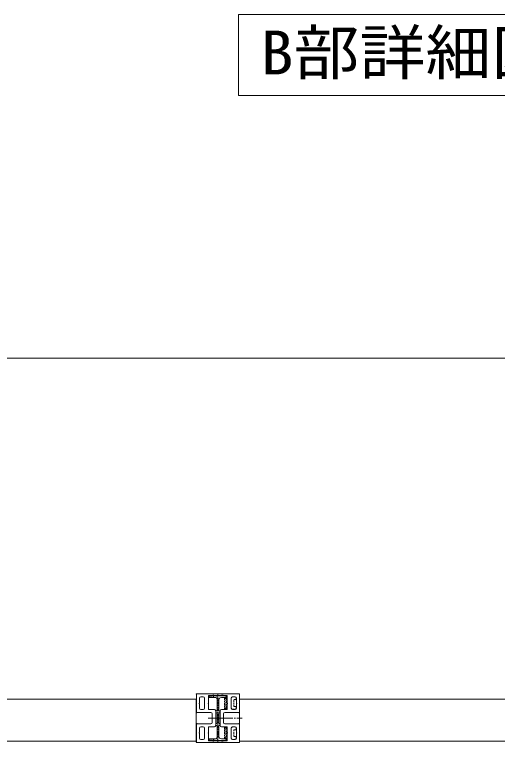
# Model space of a CAD drawing. Units: millimetres, scale not verified. Extents: x -6062 to 6062, y -3045 to 3045.
# Drawn here: x -4063 to -3706, y 1254 to 1793 of the extents above; entities that cross this region are included whole.
import ezdxf
from ezdxf.enums import TextEntityAlignment as Align

# ---------------------------------------------------------------- set-up
doc = ezdxf.new("R2010")
doc.units = ezdxf.units.MM
doc.header["$LTSCALE"] = 20
for name, pattern in [('CHAIN1', [8, 5, -1, 1, -1]), ('DASHED1', [1.8, 1.2, -0.6]), ('DOUBLE_CHAIN1', [8.8, 5, -1, 0.6, -0.6, 0.6, -1])]:
    doc.linetypes.add(name, pattern=pattern)
for name, color, linetype, lineweight in [('0-0_2寸法-3', 7, 'Continuous', 9), ('0-1_3一般', 7, 'Continuous', 9), ('0-5_2寸法-1', 7, 'Continuous', 9)]:
    doc.layers.add(name, color=color, linetype=linetype, lineweight=lineweight)
doc.styles.add('ＭＳ ゴシック', font='')
doc.styles.get('ＭＳ ゴシック').set_extended_font_data('MS Gothic')

# ---------------------------------------------------------------- blocks, each defined once
blk = doc.blocks.new('グループ-28')
at = {"layer": '0-0_2寸法-3'}
blk.add_lwpolyline([(-35192.5, 34654.4), (-42192.5, 34654.4), (-42192.5, 35854.4), (-35192.5, 35854.4)], close=True, dxfattribs=at)
at = {"layer": '0-0_2寸法-3', "style": 'ＭＳ ゴシック', "width": 1.1}
blk.add_text('B部詳細図 1/2', height=650.9, dxfattribs=at).set_placement((-41868.4, 34772), align=Align.BOTTOM_LEFT)
blk = doc.blocks.new('グループ-68')
at = {"layer": '0-1_3一般'}
for p, q in [((-42820, 25792.3), (-42820, 25792.9)), ((-42818, 25520.9), (-42818, 25788.9)), ((-42816, 25796.9), (-42506, 25796.9)), ((-42640, 25764.9), (-42640, 25659.9)), ((-42634, 25770.9), (-42576.6, 25770.9)), ((-42631.2, 25755.8), (-42597.9, 25762.5)), ((-42594, 25762.9), (-42591.5, 25762.9)), ((-42570, 25775.3), (-42591.5, 25762.9)), ((-42552.2, 25766.9), (-42514, 25766.9)), ((-42514, 25766.9), (-42508, 25760.9)), ((-42508, 25760.9), (-42502, 25766.9)), ((-42502, 25766.9), (-42424.6, 25766.9)), ((-42500, 25790.9), (-42500, 25770.9)), ((-42500, 25770.9), (-42451, 25770.9)), ((-42494, 25796.9), (-42184, 25796.9)), ((-42423.4, 25770.9), (-42366, 25770.9)), ((-42423.4, 25766.8), (-42368.8, 25755.8)), ((-42360, 25659.9), (-42360, 25764.9)), ((-42182, 25788.9), (-42182, 25520.9)), ((-42180, 25792.9), (-42180, 25792.3)), ((-58240, 25716.9), (-42820, 25716.9)), ((-42820, 25716.9), (-42820, 25096.9)), ((-42780, 25653.9), (-42774, 25659.9)), ((-42774, 25647.9), (-42780, 25653.9)), ((-42774, 25732.9), (-42774, 25659.9)), ((-42716, 25752.9), (-42754, 25752.9)), ((-42696, 25732.9), (-42696, 25585.9)), ((-42646, 25653.9), (-42640, 25659.9)), ((-42640, 25647.9), (-42646, 25653.9)), ((-42636, 25748.9), (-42636, 25750)), ((-42532, 25742.9), (-42630, 25742.9)), ((-42512, 25552.9), (-42512, 25722.9)), ((-42494, 25653.9), (-42488, 25659.9)), ((-42488, 25702.9), (-42488, 25659.9)), ((-42448, 25742.9), (-42370, 25742.9)), ((-42364, 25748.9), (-42364, 25750)), ((-42360, 25659.9), (-42354, 25653.9)), ((-42354, 25653.9), (-42360, 25647.9)), ((-42304, 25585.9), (-42304, 25732.9)), ((-42246, 25752.9), (-42284, 25752.9)), ((-42226, 25659.9), (-42226, 25732.9)), ((-42226, 25659.9), (-42220, 25653.9)), ((-42220, 25653.9), (-42226, 25647.9)), ((-42774, 25647.9), (-42774, 25585.9)), ((-42716, 25565.9), (-42754, 25565.9)), ((-42640, 25647.9), (-42640, 25571.9)), ((-42552, 25565.9), (-42634, 25565.9)), ((-42532, 25545.9), (-42532, 25327.9)), ((-42530, 25546.9), (-42518, 25546.9)), ((-42530, 25516.9), (-42530, 25546.9)), ((-42488, 25647.9), (-42488, 25552.9)), ((-42482, 25546.9), (-42470, 25546.9)), ((-42470, 25546.9), (-42470, 25516.9)), ((-42468, 25327.9), (-42468, 25545.9)), ((-42366, 25565.9), (-42448, 25565.9)), ((-42360, 25571.9), (-42360, 25647.9)), ((-42246, 25565.9), (-42284, 25565.9)), ((-42226, 25585.9), (-42226, 25647.9)), ((-42812, 25516.9), (-42814, 25516.9)), ((-42808, 25521.9), (-42808, 25520.9)), ((-42602, 25521.9), (-42808, 25521.9)), ((-42582, 25501.9), (-42582, 25371.9)), ((-42518, 25516.9), (-42530, 25516.9)), ((-42512, 25362.9), (-42512, 25510.9)), ((-42488, 25510.9), (-42488, 25362.9)), ((-42470, 25516.9), (-42482, 25516.9)), ((-42418, 25371.9), (-42418, 25501.9)), ((-42186, 25516.9), (-42188, 25516.9)), ((-42818, 25352.9), (-42818, 25084.9)), ((-42812, 25356.9), (-42814, 25356.9)), ((-42530, 25356.9), (-42518, 25356.9)), ((-42530, 25326.9), (-42530, 25356.9)), ((-42482, 25356.9), (-42470, 25356.9)), ((-42470, 25356.9), (-42470, 25326.9)), ((-42192, 25351.9), (-42398, 25351.9)), ((-42192, 25352.9), (-42192, 25351.9)), ((-42186, 25356.9), (-42188, 25356.9)), ((-42182, 25084.9), (-42182, 25352.9)), ((-42780, 25219.9), (-42774, 25225.9)), ((-42774, 25213.9), (-42780, 25219.9)), ((-42774, 25225.9), (-42774, 25287.9)), ((-42716, 25307.9), (-42754, 25307.9)), ((-42696, 25140.9), (-42696, 25287.9)), ((-42646, 25219.9), (-42640, 25225.9)), ((-42640, 25225.9), (-42640, 25301.9)), ((-42552, 25307.9), (-42634, 25307.9)), ((-42518, 25326.9), (-42530, 25326.9)), ((-42512, 25150.9), (-42512, 25320.9)), ((-42494, 25219.9), (-42488, 25225.9)), ((-42488, 25320.9), (-42488, 25225.9)), ((-42470, 25326.9), (-42482, 25326.9)), ((-42366, 25307.9), (-42448, 25307.9)), ((-42360, 25301.9), (-42360, 25225.9)), ((-42360, 25225.9), (-42354, 25219.9)), ((-42354, 25219.9), (-42360, 25213.9)), ((-42304, 25287.9), (-42304, 25140.9)), ((-42246, 25307.9), (-42284, 25307.9)), ((-42226, 25287.9), (-42226, 25225.9)), ((-42226, 25225.9), (-42220, 25219.9)), ((-42220, 25219.9), (-42226, 25213.9)), ((-42774, 25140.9), (-42774, 25213.9)), ((-42716, 25120.9), (-42754, 25120.9)), ((-42636, 25123.8), (-42636, 25124.9)), ((-42597.9, 25111.3), (-42631.2, 25117.9)), ((-42630, 25130.9), (-42532, 25130.9)), ((-42508, 25112.9), (-42514, 25106.9)), ((-42502, 25106.9), (-42508, 25112.9)), ((-42488, 25213.9), (-42488, 25170.9)), ((-42370, 25130.9), (-42448, 25130.9)), ((-42368.8, 25117.9), (-42423.4, 25107)), ((-42364, 25123.8), (-42364, 25124.9)), ((-42360, 25213.9), (-42360, 25108.9)), ((-42246, 25120.9), (-42284, 25120.9)), ((-42226, 25213.9), (-42226, 25140.9)), ((-42820, 25096.9), (-58240, 25096.9)), ((-42820, 25081.4), (-42820, 25080.9)), ((-42816, 25076.9), (-42506, 25076.9)), ((-42634, 25102.9), (-42576.6, 25102.9)), ((-42591.5, 25110.9), (-42594, 25110.9)), ((-42591.5, 25110.9), (-42570, 25098.5)), ((-42514, 25106.9), (-42552.2, 25106.9)), ((-42549, 25102.9), (-42500, 25102.9)), ((-42424.6, 25106.9), (-42502, 25106.9)), ((-42500, 25102.9), (-42500, 25082.9)), ((-42500, 25082.9), (-42500, 25102.9)), ((-42500, 25102.9), (-42451, 25102.9)), ((-42494, 25076.9), (-42184, 25076.9)), ((-42423.4, 25102.9), (-42366, 25102.9)), ((-42180, 25080.9), (-42180, 25081.4))]:
    blk.add_line(p, q, dxfattribs=at)
at = {"layer": '0-1_3一般', "linetype": 'DOUBLE_CHAIN1'}
for p, q in [((-42596, 25762.9), (-42597.9, 25762.5)), ((-42596, 25762.9), (-42594, 25762.9)), ((-42424, 25766.9), (-42424.6, 25766.9)), ((-42424, 25766.9), (-42423.4, 25766.8)), ((-42631.2, 25755.8), (-42636, 25754.9)), ((-42636, 25750), (-42636, 25754.9)), ((-42636, 25748.9), (-42636, 25742.9)), ((-42630, 25742.9), (-42636, 25742.9)), ((-42364, 25742.9), (-42370, 25742.9)), ((-42364, 25754.9), (-42368.8, 25755.8)), ((-42364, 25754.9), (-42364, 25750)), ((-42364, 25742.9), (-42364, 25748.9)), ((-42636, 25130.9), (-42630, 25130.9)), ((-42636, 25130.9), (-42636, 25124.9)), ((-42636, 25118.9), (-42636, 25123.8)), ((-42636, 25118.9), (-42631.2, 25117.9)), ((-42370, 25130.9), (-42364, 25130.9)), ((-42368.8, 25117.9), (-42364, 25118.9)), ((-42364, 25124.9), (-42364, 25130.9)), ((-42364, 25123.8), (-42364, 25118.9)), ((-42597.9, 25111.3), (-42596, 25110.9)), ((-42594, 25110.9), (-42596, 25110.9)), ((-42424.6, 25106.9), (-42424, 25106.9)), ((-42423.4, 25107), (-42424, 25106.9))]:
    blk.add_line(p, q, dxfattribs=at)
at = {"layer": '0-1_3一般', "linetype": 'CHAIN1'}
for p, q in [((-42577.2, 25764.9), (-42550.8, 25764.9)), ((-42564, 25751.7), (-42564, 25778.1)), ((-42508, 25771), (-42508, 25751)), ((-42636.6, 25750), (-42623.4, 25750)), ((-42630, 25743.4), (-42630, 25756.6)), ((-42500, 25653.9), (-42480, 25653.9)), ((-42376.6, 25750), (-42363.4, 25750)), ((-42370, 25743.4), (-42370, 25756.6)), ((-42646, 25436.9), (-42490.5, 25436.9)), ((-42638, 25436.9), (-42362, 25436.9)), ((-42538.6, 25436.9), (-42138.6, 25436.9)), ((-42509.5, 25436.9), (-42354, 25436.9)), ((-42500.7, 25219.9), (-42480.6, 25219.9)), ((-42623.4, 25123.8), (-42636.6, 25123.8)), ((-42630, 25117.2), (-42630, 25130.4)), ((-42564, 25095.7), (-42564, 25122.1)), ((-42508, 25122.8), (-42508, 25102.8)), ((-42363.4, 25123.8), (-42376.6, 25123.8)), ((-42370, 25117.2), (-42370, 25130.4)), ((-42550.8, 25108.9), (-42577.2, 25108.9))]:
    blk.add_line(p, q, dxfattribs=at)
at = {"layer": '0-1_3一般', "linetype": 'DASHED1'}
for p, q in [((-42182, 25796.9), (-42182, 25076.9)), ((-42402, 25730.9), (-42402, 25573.9)), ((-42368, 25736.9), (-42396, 25736.9)), ((-42392, 25583.1), (-42392, 25721.7)), ((-42387, 25726.9), (-42386.8, 25726.9)), ((-42386.8, 25726.9), (-42377.2, 25726.9)), ((-42372, 25721.9), (-42372, 25721.7)), ((-42372, 25721.7), (-42372, 25583.1)), ((-42362, 25573.9), (-42362, 25730.9)), ((-42302, 25730.9), (-42302, 25587.9)), ((-42248, 25750.9), (-42282, 25750.9)), ((-42248, 25710.9), (-42228, 25710.9)), ((-42228, 25710.9), (-42228, 25730.9)), ((-42228, 25704.9), (-42228, 25710.9)), ((-42396, 25567.9), (-42368, 25567.9)), ((-42392, 25582.9), (-42392, 25583.1)), ((-42377.2, 25577.9), (-42386.8, 25577.9)), ((-42377, 25577.9), (-42377.2, 25577.9)), ((-42282, 25567.9), (-42248, 25567.9)), ((-42248, 25607.9), (-42262, 25607.9)), ((-42228, 25607.9), (-42228, 25613.9)), ((-42402, 25299.9), (-42402, 25142.9)), ((-42368, 25305.9), (-42396, 25305.9)), ((-42392, 25152.1), (-42392, 25290.7)), ((-42387, 25295.9), (-42386.8, 25295.9)), ((-42386.8, 25295.9), (-42377.2, 25295.9)), ((-42372, 25290.9), (-42372, 25290.7)), ((-42372, 25290.7), (-42372, 25152.1)), ((-42362, 25142.9), (-42362, 25299.9)), ((-42302, 25285.9), (-42302, 25142.9)), ((-42248, 25305.9), (-42282, 25305.9)), ((-42248, 25265.9), (-42262, 25265.9)), ((-42248, 25265.9), (-42228, 25265.9)), ((-42228, 25265.9), (-42228, 25285.9)), ((-42228, 25259.9), (-42228, 25265.9)), ((-42396, 25136.9), (-42368, 25136.9)), ((-42392, 25151.9), (-42392, 25152.1)), ((-42377.2, 25146.9), (-42386.8, 25146.9)), ((-42377, 25146.9), (-42377.2, 25146.9)), ((-42282, 25122.9), (-42248, 25122.9)), ((-42228, 25162.9), (-42228, 25168.9)), ((-42182, 25076.9), (-42500, 25076.9))]:
    blk.add_line(p, q, dxfattribs=at)
at = {"layer": '0-1_3一般'}
for points in [[(-42549, 25770.9), (-42500, 25770.9), (-42500, 25790.9)], [(-42488, 25647.9), (-42494, 25653.9), (-42488, 25659.9)], [(-42192, 25520.9), (-42192, 25521.9), (-42398, 25521.9)], [(-42602, 25351.9), (-42808, 25351.9), (-42808, 25352.9)], [(-42640, 25108.9), (-42640, 25213.9), (-42646, 25219.9)], [(-42488, 25213.9), (-42494, 25219.9), (-42488, 25225.9)]]:
    blk.add_lwpolyline(points, dxfattribs=at)
at = {"layer": '0-1_3一般', "linetype": 'DASHED1'}
for points in [[(-42500, 25076.9), (-42500, 25796.9), (-42182, 25796.9)], [(-42392, 25721.7), (-42392, 25721.9), (-42392, 25722.1), (-42391.9, 25722.3), (-42391.9, 25722.5), (-42391.9, 25722.7), (-42391.8, 25722.9), (-42391.8, 25723.1), (-42391.7, 25723.3), (-42391.6, 25723.4), (-42391.5, 25723.6), (-42391.5, 25723.8), (-42391.4, 25724), (-42391.3, 25724.1), (-42391.2, 25724.3), (-42391.1, 25724.5), (-42390.9, 25724.6), (-42390.8, 25724.8), (-42390.7, 25725), (-42390.5, 25725.1), (-42390.4, 25725.3), (-42390.2, 25725.4), (-42390.1, 25725.6), (-42389.9, 25725.7), (-42389.8, 25725.8), (-42389.6, 25725.9), (-42389.4, 25726.1), (-42389.3, 25726.2), (-42389.1, 25726.3), (-42388.9, 25726.4), (-42388.7, 25726.4), (-42388.5, 25726.5), (-42388.4, 25726.6), (-42388.2, 25726.6), (-42388, 25726.7), (-42387.8, 25726.8), (-42387.6, 25726.8), (-42387.4, 25726.8), (-42387.2, 25726.9), (-42387, 25726.9)], [(-42377.2, 25726.9), (-42377, 25726.9), (-42376.8, 25726.8), (-42376.6, 25726.8), (-42376.4, 25726.8), (-42376.2, 25726.7), (-42376, 25726.7), (-42375.8, 25726.6), (-42375.6, 25726.6), (-42375.4, 25726.5), (-42375.3, 25726.4), (-42375.1, 25726.3), (-42374.9, 25726.3), (-42374.7, 25726.2), (-42374.6, 25726), (-42374.4, 25725.9), (-42374.2, 25725.8), (-42374.1, 25725.7), (-42373.9, 25725.6), (-42373.8, 25725.4), (-42373.6, 25725.3), (-42373.5, 25725.1), (-42373.3, 25725), (-42373.2, 25724.8), (-42373.1, 25724.6), (-42372.9, 25724.5), (-42372.8, 25724.3), (-42372.7, 25724.1), (-42372.6, 25724), (-42372.5, 25723.8), (-42372.4, 25723.6), (-42372.4, 25723.4), (-42372.3, 25723.2), (-42372.2, 25723.1), (-42372.2, 25722.9), (-42372.1, 25722.7), (-42372.1, 25722.5), (-42372.1, 25722.3), (-42372, 25722.1), (-42372, 25721.9)], [(-42262, 25607.9), (-42262, 25710.9), (-42248, 25710.9)], [(-42386.8, 25577.9), (-42387, 25577.9), (-42387.2, 25577.9), (-42387.4, 25577.9), (-42387.6, 25578), (-42387.8, 25578), (-42388, 25578.1), (-42388.2, 25578.1), (-42388.4, 25578.2), (-42388.6, 25578.3), (-42388.7, 25578.3), (-42388.9, 25578.4), (-42389.1, 25578.5), (-42389.3, 25578.6), (-42389.4, 25578.7), (-42389.6, 25578.8), (-42389.8, 25579), (-42389.9, 25579.1), (-42390.1, 25579.2), (-42390.2, 25579.4), (-42390.4, 25579.5), (-42390.5, 25579.7), (-42390.7, 25579.8), (-42390.8, 25580), (-42390.9, 25580.1), (-42391.1, 25580.3), (-42391.2, 25580.5), (-42391.3, 25580.6), (-42391.4, 25580.8), (-42391.5, 25581), (-42391.6, 25581.2), (-42391.6, 25581.3), (-42391.7, 25581.5), (-42391.8, 25581.7), (-42391.8, 25581.9), (-42391.9, 25582.1), (-42391.9, 25582.3), (-42391.9, 25582.5), (-42392, 25582.7), (-42392, 25582.9)], [(-42372, 25583.1), (-42372, 25582.9), (-42372, 25582.7), (-42372.1, 25582.5), (-42372.1, 25582.3), (-42372.1, 25582.1), (-42372.2, 25581.9), (-42372.2, 25581.7), (-42372.3, 25581.5), (-42372.4, 25581.3), (-42372.5, 25581.2), (-42372.5, 25581), (-42372.6, 25580.8), (-42372.7, 25580.6), (-42372.8, 25580.5), (-42372.9, 25580.3), (-42373.1, 25580.1), (-42373.2, 25580), (-42373.3, 25579.8), (-42373.5, 25579.6), (-42373.6, 25579.5), (-42373.8, 25579.3), (-42373.9, 25579.2), (-42374.1, 25579.1), (-42374.2, 25578.9), (-42374.4, 25578.8), (-42374.6, 25578.7), (-42374.7, 25578.6), (-42374.9, 25578.5), (-42375.1, 25578.4), (-42375.3, 25578.3), (-42375.5, 25578.2), (-42375.6, 25578.2), (-42375.8, 25578.1), (-42376, 25578.1), (-42376.2, 25578), (-42376.4, 25578), (-42376.6, 25577.9), (-42376.8, 25577.9), (-42377, 25577.9)], [(-42228, 25587.9), (-42228, 25607.9), (-42248, 25607.9)], [(-42392, 25290.7), (-42392, 25290.9), (-42392, 25291.1), (-42391.9, 25291.3), (-42391.9, 25291.5), (-42391.9, 25291.7), (-42391.8, 25291.9), (-42391.8, 25292.1), (-42391.7, 25292.3), (-42391.6, 25292.4), (-42391.5, 25292.6), (-42391.5, 25292.8), (-42391.4, 25293), (-42391.3, 25293.1), (-42391.2, 25293.3), (-42391.1, 25293.5), (-42390.9, 25293.6), (-42390.8, 25293.8), (-42390.7, 25294), (-42390.5, 25294.1), (-42390.4, 25294.3), (-42390.2, 25294.4), (-42390.1, 25294.6), (-42389.9, 25294.7), (-42389.8, 25294.8), (-42389.6, 25294.9), (-42389.4, 25295.1), (-42389.3, 25295.2), (-42389.1, 25295.3), (-42388.9, 25295.4), (-42388.7, 25295.4), (-42388.5, 25295.5), (-42388.4, 25295.6), (-42388.2, 25295.6), (-42388, 25295.7), (-42387.8, 25295.8), (-42387.6, 25295.8), (-42387.4, 25295.8), (-42387.2, 25295.9), (-42387, 25295.9)], [(-42377.2, 25295.9), (-42377, 25295.9), (-42376.8, 25295.8), (-42376.6, 25295.8), (-42376.4, 25295.8), (-42376.2, 25295.7), (-42376, 25295.7), (-42375.8, 25295.6), (-42375.6, 25295.6), (-42375.4, 25295.5), (-42375.3, 25295.4), (-42375.1, 25295.3), (-42374.9, 25295.3), (-42374.7, 25295.2), (-42374.6, 25295), (-42374.4, 25294.9), (-42374.2, 25294.8), (-42374.1, 25294.7), (-42373.9, 25294.6), (-42373.8, 25294.4), (-42373.6, 25294.3), (-42373.5, 25294.1), (-42373.3, 25294), (-42373.2, 25293.8), (-42373.1, 25293.6), (-42372.9, 25293.5), (-42372.8, 25293.3), (-42372.7, 25293.1), (-42372.6, 25293), (-42372.5, 25292.8), (-42372.4, 25292.6), (-42372.4, 25292.4), (-42372.3, 25292.2), (-42372.2, 25292.1), (-42372.2, 25291.9), (-42372.1, 25291.7), (-42372.1, 25291.5), (-42372.1, 25291.3), (-42372, 25291.1), (-42372, 25290.9)], [(-42262, 25265.9), (-42262, 25162.9), (-42248, 25162.9)], [(-42386.8, 25146.9), (-42387, 25146.9), (-42387.2, 25146.9), (-42387.4, 25146.9), (-42387.6, 25147), (-42387.8, 25147), (-42388, 25147.1), (-42388.2, 25147.1), (-42388.4, 25147.2), (-42388.6, 25147.3), (-42388.7, 25147.3), (-42388.9, 25147.4), (-42389.1, 25147.5), (-42389.3, 25147.6), (-42389.4, 25147.7), (-42389.6, 25147.8), (-42389.8, 25148), (-42389.9, 25148.1), (-42390.1, 25148.2), (-42390.2, 25148.4), (-42390.4, 25148.5), (-42390.5, 25148.7), (-42390.7, 25148.8), (-42390.8, 25149), (-42390.9, 25149.1), (-42391.1, 25149.3), (-42391.2, 25149.5), (-42391.3, 25149.6), (-42391.4, 25149.8), (-42391.5, 25150), (-42391.6, 25150.2), (-42391.6, 25150.3), (-42391.7, 25150.5), (-42391.8, 25150.7), (-42391.8, 25150.9), (-42391.9, 25151.1), (-42391.9, 25151.3), (-42391.9, 25151.5), (-42392, 25151.7), (-42392, 25151.9)], [(-42372, 25152.1), (-42372, 25151.9), (-42372, 25151.7), (-42372.1, 25151.5), (-42372.1, 25151.3), (-42372.1, 25151.1), (-42372.2, 25150.9), (-42372.2, 25150.7), (-42372.3, 25150.5), (-42372.4, 25150.3), (-42372.5, 25150.2), (-42372.5, 25150), (-42372.6, 25149.8), (-42372.7, 25149.6), (-42372.8, 25149.5), (-42372.9, 25149.3), (-42373.1, 25149.1), (-42373.2, 25149), (-42373.3, 25148.8), (-42373.5, 25148.6), (-42373.6, 25148.5), (-42373.8, 25148.3), (-42373.9, 25148.2), (-42374.1, 25148.1), (-42374.2, 25147.9), (-42374.4, 25147.8), (-42374.6, 25147.7), (-42374.7, 25147.6), (-42374.9, 25147.5), (-42375.1, 25147.4), (-42375.3, 25147.3), (-42375.5, 25147.2), (-42375.6, 25147.2), (-42375.8, 25147.1), (-42376, 25147.1), (-42376.2, 25147), (-42376.4, 25147), (-42376.6, 25146.9), (-42376.8, 25146.9), (-42377, 25146.9)], [(-42228, 25142.9), (-42228, 25162.9), (-42248, 25162.9)]]:
    blk.add_lwpolyline(points, dxfattribs=at)
at = {"layer": '0-1_3一般'}
blk.add_lwpolyline([(-42180, 25096.9), (-42180, 25716.9), (-26760, 25716.9), (-26760, 25096.9)], close=True, dxfattribs=at)
for centre, radius, start, end in [((-42816, 25792.9), 4, 90, 180), ((-42816, 25792.3), 4, 180, 240), ((-42634, 25764.9), 6, 90, 180), ((-42594, 25742.9), 20, 90, 101.30993), ((-42564, 25764.9), 14, 33.74899, 154.62307), ((-42564, 25764.9), 12, 90, 120), ((-42564, 25764.9), 12, 9.59407, 90), ((-42549, 25774.9), 4, 213.74899, 270), ((-42506, 25790.9), 6, 0, 90), ((-42494, 25790.9), 6, 90, 180), ((-42451, 25774.9), 4, 270, 326.25101), ((-42436, 25764.9), 14, 25.37693, 146.25101), ((-42424.6, 25760.9), 6, 78.69007, 90), ((-42366, 25764.9), 6, 0, 90), ((-42184, 25792.9), 4, 0, 90), ((-42184, 25792.3), 4, 300, 0), ((-42754, 25732.9), 20, 90, 180), ((-42716, 25732.9), 20, 0, 90), ((-42630, 25750), 6, 101.30993, 180), ((-42630, 25748.9), 6, 180, 270), ((-42532, 25722.9), 20, 0, 90), ((-42448, 25702.9), 40, 90, 180), ((-42370, 25748.9), 6, 270, 0), ((-42370, 25750), 6, 0, 78.69007), ((-42284, 25732.9), 20, 90, 180), ((-42246, 25732.9), 20, 0, 90), ((-42754, 25585.9), 20, 180, 270), ((-42716, 25585.9), 20, 270, 0), ((-42634, 25571.9), 6, 180, 270), ((-42552, 25545.9), 20, 0, 90), ((-42518, 25552.9), 6, 270, 0), ((-42482, 25552.9), 6, 180, 270), ((-42448, 25545.9), 20, 90, 180), ((-42366, 25571.9), 6, 270, 0), ((-42284, 25585.9), 20, 180, 270), ((-42246, 25585.9), 20, 270, 0), ((-42814, 25520.9), 4, 180, 270), ((-42812, 25520.9), 4, 270, 0), ((-42602, 25501.9), 20, 0, 90), ((-42518, 25510.9), 6, 0, 90), ((-42482, 25510.9), 6, 90, 180), ((-42398, 25501.9), 20, 90, 180), ((-42188, 25520.9), 4, 180, 270), ((-42186, 25520.9), 4, 270, 0), ((-42814, 25352.9), 4, 90, 180), ((-42812, 25352.9), 4, 0, 90), ((-42602, 25371.9), 20, 270, 0), ((-42552, 25327.9), 20, 270, 0), ((-42518, 25362.9), 6, 270, 0), ((-42482, 25362.9), 6, 180, 270), ((-42448, 25327.9), 20, 180, 270), ((-42398, 25371.9), 20, 180, 270), ((-42188, 25352.9), 4, 90, 180), ((-42186, 25352.9), 4, 0, 90), ((-42754, 25287.9), 20, 90, 180), ((-42716, 25287.9), 20, 0, 90), ((-42634, 25301.9), 6, 90, 180), ((-42518, 25320.9), 6, 0, 90), ((-42482, 25320.9), 6, 90, 180), ((-42366, 25301.9), 6, 0, 90), ((-42284, 25287.9), 20, 90, 180), ((-42246, 25287.9), 20, 0, 90), ((-42754, 25140.9), 20, 180, 270), ((-42716, 25140.9), 20, 270, 0), ((-42630, 25124.9), 6, 90, 180), ((-42630, 25123.8), 6, 180, 258.69007), ((-42532, 25150.9), 20, 270, 0), ((-42448, 25170.9), 40, 180, 270), ((-42370, 25124.9), 6, 0, 90), ((-42370, 25123.8), 6, 281.30993, 0), ((-42284, 25140.9), 20, 180, 270), ((-42246, 25140.9), 20, 270, 0), ((-42816, 25081.4), 4, 120, 180), ((-42816, 25080.9), 4, 180, 270), ((-42634, 25108.9), 6, 180, 270), ((-42594, 25130.9), 20, 258.69007, 270), ((-42564, 25108.9), 14, 205.37693, 326.25101), ((-42564, 25108.9), 12, 240, 270), ((-42564, 25108.9), 12, 270, 350.40593), ((-42549, 25098.9), 4, 90, 146.25101), ((-42506, 25082.9), 6, 270, 0), ((-42494, 25082.9), 6, 180, 270), ((-42451, 25098.9), 4, 33.74899, 90), ((-42436, 25108.9), 14, 213.74899, 334.62307), ((-42424.6, 25112.9), 6, 270, 281.30993), ((-42366, 25108.9), 6, 270, 0), ((-42184, 25080.9), 4, 270, 0), ((-42184, 25081.4), 4, 0, 60)]:
    blk.add_arc(centre, radius, start, end, dxfattribs=at)
at = {"layer": '0-1_3一般', "linetype": 'DASHED1'}
for centre, radius, start, end in [((-42396, 25730.9), 6, 97.23876, 172.76124), ((-42396, 25730.9), 6, 172.76124, 180), ((-42396, 25730.9), 6, 90, 97.23876), ((-42368, 25730.9), 6, 82.76124, 90), ((-42368, 25730.9), 6, 7.23876, 82.76124), ((-42368, 25730.9), 6, 0, 7.23876), ((-42282, 25730.9), 20, 90, 180), ((-42248, 25730.9), 20, 0, 90), ((-42396, 25573.9), 6, 180, 187.23876), ((-42396, 25573.9), 6, 187.23876, 262.76124), ((-42396, 25573.9), 6, 262.76124, 270), ((-42368, 25573.9), 6, 270, 277.23876), ((-42368, 25573.9), 6, 277.23876, 352.76124), ((-42368, 25573.9), 6, 352.76124, 0), ((-42282, 25587.9), 20, 180, 270), ((-42248, 25587.9), 20, 270, 0), ((-42396, 25299.9), 6, 97.23876, 172.76124), ((-42396, 25299.9), 6, 172.76124, 180), ((-42396, 25299.9), 6, 90, 97.23876), ((-42368, 25299.9), 6, 82.76124, 90), ((-42368, 25299.9), 6, 7.23876, 82.76124), ((-42368, 25299.9), 6, 0, 7.23876), ((-42282, 25285.9), 20, 90, 180), ((-42248, 25285.9), 20, 0, 90), ((-42396, 25142.9), 6, 180, 187.23876), ((-42396, 25142.9), 6, 187.23876, 262.76124), ((-42396, 25142.9), 6, 262.76124, 270), ((-42368, 25142.9), 6, 270, 277.23876), ((-42368, 25142.9), 6, 277.23876, 352.76124), ((-42368, 25142.9), 6, 352.76124, 0), ((-42282, 25142.9), 20, 180, 270), ((-42248, 25142.9), 20, 270, 0)]:
    blk.add_arc(centre, radius, start, end, dxfattribs=at)

msp = doc.modelspace()

# ---------------------------------------------------------------- linework, layer by layer
at = {"layer": '0-5_2寸法-1'}
msp.add_line((-4702.79, 1538.34), (-1532.21, 1538.34), dxfattribs=at)

# ---------------------------------------------------------------- block references
at = {"layer": '0-0_2寸法-3', "xscale": 0.05, "yscale": 0.05}
msp.add_blockref('グループ-28', (-1787.5, 0), dxfattribs=at)
at = {"layer": '0-1_3一般', "xscale": 0.05, "yscale": 0.05}
msp.add_blockref('グループ-68', (-1787.5, 0), dxfattribs=at)

doc.saveas('drawing.dxf')
